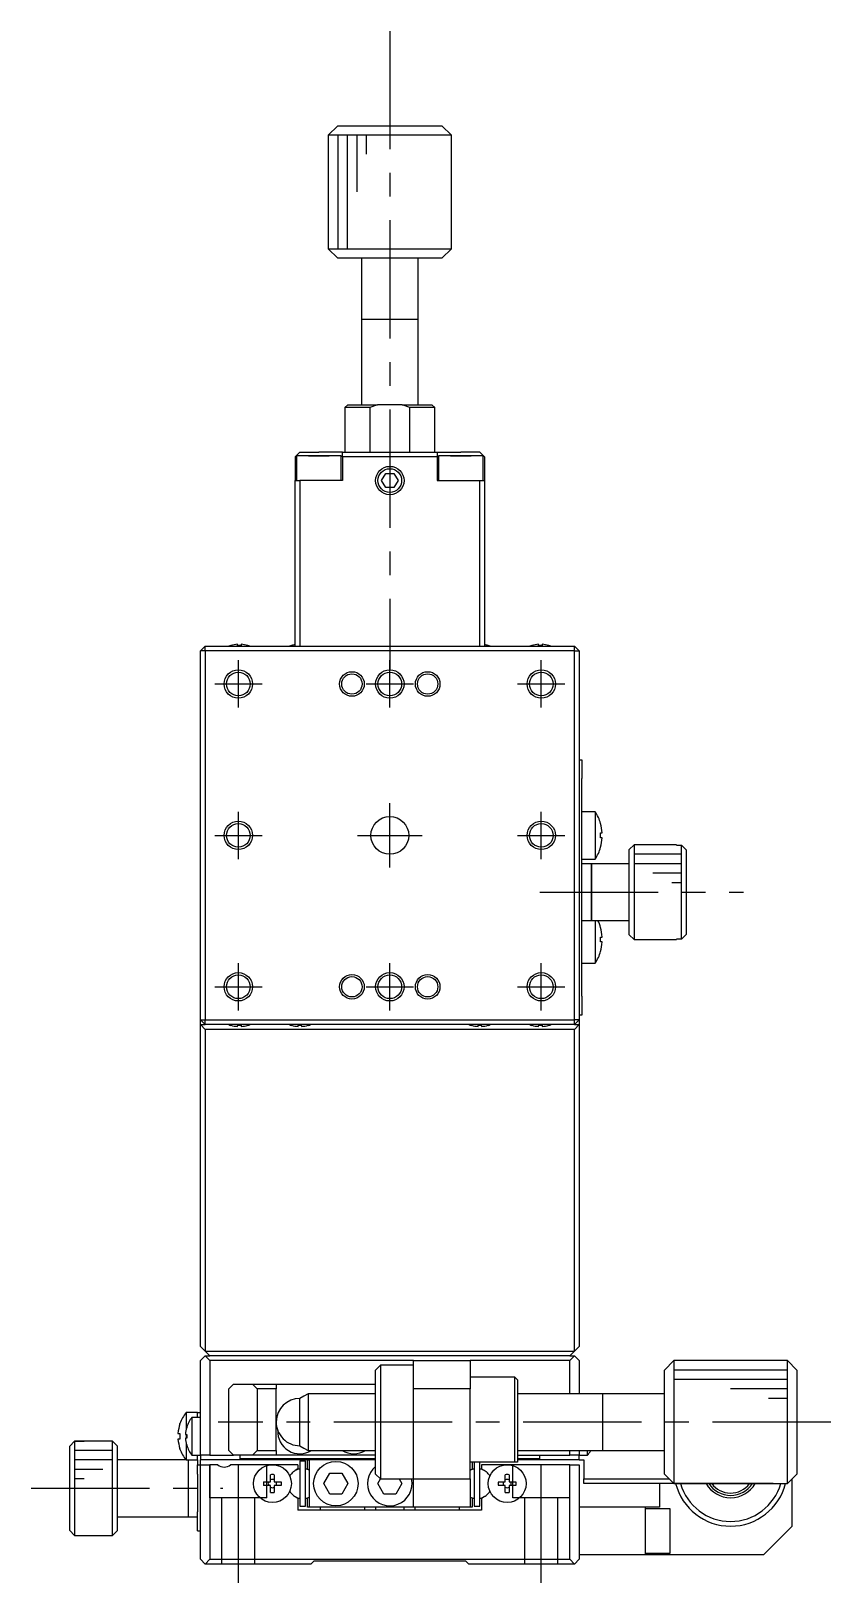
# Model space of a CAD drawing. Extents: x -225 to 351, y 75 to 576.
# Drawn here: x -40 to 44.5, y 88.5 to 252.5 of the extents above; entities that cross this region are included whole.
import ezdxf

# ---------------------------------------------------------------- set-up
doc = ezdxf.new("R2010")
doc.units = 0
doc.header["$LTSCALE"] = 10
doc.linetypes.add('CENTER', pattern=[2, 1.25, -0.25, 0.25, -0.25])
doc.linetypes.add('DASHED', pattern=[3.5, 2, -1.5])
doc.layers.get('0').update_dxf_attribs({"linetype": 'CONTINUOUS'})
doc.layers.add('CENTER', color=1, linetype='CENTER')

msp = doc.modelspace()

# ---------------------------------------------------------------- linework, layer by layer
at = {"color": 7, "linetype": 'CONTINUOUS'}
for p, q in [((-7.580322, 242.499763), (-8.580322, 241.499763)), ((4.419678, 241.499763), (-8.580322, 241.499763)), ((-8.580322, 241.499763), (-8.580322, 229.499763)), ((-7.580322, 242.499763), (3.419678, 242.499763)), ((4.419678, 241.499763), (3.419678, 242.499763)), ((4.419678, 229.499763), (4.419678, 241.499763)), ((-8.580322, 229.499763), (-8.580055, 229.499763)), ((-8.580322, 229.499763), (-7.580322, 228.499763)), ((-8.580055, 229.499763), (4.419678, 229.499763)), ((-5.080322, 228.499763), (-7.580322, 228.499763)), ((3.419678, 228.499763), (-7.580096, 228.499763)), ((0.919678, 228.499763), (-5.080322, 228.499763)), ((-5.080322, 228.499763), (-5.080322, 221.999763)), ((0.919678, 228.499763), (-5.080199, 228.499763)), ((3.419678, 228.499763), (0.919678, 228.499763)), ((0.919678, 221.999763), (0.919678, 228.499763)), ((3.419678, 228.499763), (4.419678, 229.499763)), ((-5.080322, 222.004763), (-5.080322, 221.999763)), ((-5.080322, 221.999763), (-5.080322, 212.999782)), ((-5.080322, 221.999763), (-5.080322, 221.994763)), ((0.919678, 221.999763), (0.919678, 222.004763)), ((0.919678, 212.999782), (0.919678, 221.999763)), ((0.919678, 221.994763), (0.919678, 221.999763)), ((-6.530322, 212.999763), (-6.830322, 212.699763)), ((-4.201642, 212.699763), (-6.830322, 212.699763)), ((-6.830322, 212.699763), (-6.830322, 207.999763)), ((-6.530322, 212.999763), (-3.399413, 212.999763)), ((-3.399413, 212.999763), (-4.201642, 212.699763)), ((-4.201642, 212.699763), (-4.201642, 207.999763)), ((-0.761231, 212.999763), (-3.399413, 212.999763)), ((0.040998, 212.699763), (-0.761231, 212.999763)), ((-0.761231, 212.999763), (2.369678, 212.999763)), ((2.669678, 212.699763), (0.040998, 212.699763)), ((0.040998, 207.999763), (0.040998, 212.699763)), ((2.669678, 212.699763), (2.369678, 212.999763)), ((2.669678, 207.999763), (2.669678, 212.699763)), ((-11.580322, 207.999763), (-12.080322, 207.499763)), ((-12.080322, 207.499763), (-12.080322, 204.999763)), ((-7.230322, 207.599763), (-11.930322, 207.599763)), ((-7.230322, 207.599763), (-11.930322, 207.599763)), ((-11.930322, 207.599763), (-11.930322, 204.999763)), ((-11.580322, 207.999763), (-9.580322, 207.999763)), ((-10.680322, 207.599763), (-9.580322, 207.599763)), ((-9.580322, 207.599763), (-10.680322, 207.599763)), ((-7.080322, 207.999763), (-9.580322, 207.999763)), ((-8.480322, 207.599763), (-9.580322, 207.599763)), ((-9.580322, 207.599763), (-8.480322, 207.599763)), ((-7.230322, 204.999763), (-7.230322, 207.599763)), ((-7.080322, 207.499763), (-7.080322, 207.999763)), ((-7.080322, 207.999763), (2.919678, 207.999763)), ((-7.080322, 207.499763), (-7.080322, 204.999763)), ((2.919678, 207.499763), (-7.080322, 207.499763)), ((2.919678, 207.999763), (2.919678, 207.499763)), ((2.919678, 207.999763), (5.419678, 207.999763)), ((2.919678, 207.499763), (2.919678, 204.999763)), ((7.769678, 207.599763), (3.069678, 207.599763)), ((7.769678, 207.599763), (3.069678, 207.599763)), ((3.069678, 207.599763), (3.069678, 204.999763)), ((4.319678, 207.599763), (5.419678, 207.599763)), ((5.419678, 207.599763), (4.319678, 207.599763)), ((7.419678, 207.999763), (5.419678, 207.999763)), ((6.519678, 207.599763), (5.419678, 207.599763)), ((5.419678, 207.599763), (6.519678, 207.599763)), ((7.919678, 207.499763), (7.419678, 207.999763)), ((7.769678, 204.999763), (7.769678, 207.599763)), ((7.919678, 207.499763), (7.919678, 204.999763)), ((-2.946347, 204.999763), (-2.513335, 205.749763)), ((-2.513335, 205.749763), (-1.647309, 205.749763)), ((-1.647309, 205.749763), (-1.214297, 204.999763)), ((-12.080322, 187.499763), (-12.080322, 204.999763)), ((-12.080322, 204.999763), (-11.580322, 204.999763)), ((-11.580322, 204.999763), (-11.580322, 187.499763)), ((-7.080322, 204.999763), (-11.580322, 204.999763)), ((-2.513335, 204.249763), (-2.946347, 204.999763)), ((-1.647309, 204.249763), (-2.513335, 204.249763)), ((-1.214297, 204.999763), (-1.647309, 204.249763)), ((2.919678, 204.999763), (7.419678, 204.999763)), ((7.419678, 187.499763), (7.419678, 204.999763)), ((7.419678, 204.999763), (7.919678, 204.999763)), ((7.919678, 204.999763), (7.919678, 187.499763)), ((-21.580322, 187.499763), (-22.080322, 186.999763)), ((-22.080322, 147.999763), (-22.080322, 186.999763)), ((-21.580322, 186.999763), (-22.080322, 186.999763)), ((-21.580322, 186.999763), (-21.580322, 187.499763)), ((-21.580322, 187.499763), (-11.580322, 187.499763)), ((-21.580322, 186.999763), (-21.580322, 147.999763)), ((17.419678, 186.999763), (-21.580322, 186.999763)), ((-18.866683, 187.569285), (-18.868938, 187.573907)), ((-18.866683, 187.569285), (-18.868938, 187.573907)), ((-18.160322, 187.569285), (-18.160322, 187.689622)), ((-17.800322, 187.569285), (-18.160322, 187.569285)), ((-17.800322, 187.689622), (-17.800322, 187.569285)), ((-17.091706, 187.573907), (-17.09396, 187.569285)), ((-17.091706, 187.573907), (-17.09396, 187.569285)), ((-12.466683, 187.569285), (-12.468938, 187.573907)), ((-12.466683, 187.569285), (-12.468938, 187.573907)), ((-11.580322, 187.499763), (7.419678, 187.499763)), ((-11.580322, 187.499763), (7.419678, 187.499763)), ((7.419678, 187.499763), (17.419678, 187.499763)), ((8.308294, 187.573907), (8.30604, 187.569285)), ((8.308294, 187.573907), (8.30604, 187.569285)), ((12.933317, 187.569285), (12.931062, 187.573907)), ((12.933317, 187.569285), (12.931062, 187.573907)), ((13.639678, 187.569285), (13.639678, 187.689622)), ((13.999678, 187.569285), (13.639678, 187.569285)), ((13.999678, 187.689622), (13.999678, 187.569285)), ((14.708294, 187.573907), (14.70604, 187.569285)), ((14.708294, 187.573907), (14.70604, 187.569285)), ((17.419678, 186.999763), (17.419678, 187.499763)), ((17.919678, 186.999763), (17.419678, 187.499763)), ((17.419678, 147.999763), (17.419678, 186.999763)), ((17.419678, 186.999763), (17.919678, 186.999763)), ((17.919678, 186.999763), (17.919678, 147.999763)), ((17.919678, 175.499763), (18.219678, 175.499763)), ((18.219678, 175.499763), (18.219678, 173.499763)), ((18.219678, 168.574763), (18.219678, 173.499763)), ((19.611335, 169.999763), (18.219678, 169.999763)), ((19.611335, 169.999763), (19.611335, 164.999763)), ((18.219678, 166.424763), (18.219678, 168.574763)), ((20.182259, 168.758353), (20.189114, 168.761696)), ((20.182259, 168.758353), (20.189114, 168.761696)), ((20.182259, 167.759763), (20.354631, 167.759763)), ((20.182259, 167.239763), (20.182259, 167.759763)), ((18.219678, 163.074763), (18.219678, 166.424763)), ((20.354631, 167.239763), (20.182259, 167.239763)), ((20.189114, 166.23783), (20.182259, 166.241174)), ((20.189114, 166.23783), (20.182259, 166.241174)), ((23.719678, 166.499763), (23.219678, 165.999763)), ((23.219678, 156.999763), (23.219678, 165.999763)), ((23.719678, 166.499763), (23.719678, 156.499763)), ((28.219678, 166.499763), (23.719678, 166.499763)), ((28.219678, 166.499763), (28.219678, 166.483737)), ((28.219678, 166.483737), (28.719678, 166.483737)), ((28.719678, 156.515789), (28.719678, 166.483737)), ((28.719678, 166.483737), (29.219678, 165.98195)), ((29.219678, 165.98195), (29.219678, 157.017576)), ((18.219678, 164.999763), (19.611335, 164.999763)), ((19.219678, 164.499763), (18.219678, 164.499763)), ((19.219678, 164.499763), (19.219678, 158.499763)), ((19.219678, 158.499763), (19.219678, 164.499763)), ((23.219678, 164.499763), (19.219678, 164.499763)), ((18.219678, 160.924763), (18.219678, 163.074763)), ((18.219678, 157.574763), (18.219678, 160.924763)), ((18.219678, 158.499763), (19.219678, 158.499763)), ((18.219678, 155.424763), (18.219678, 157.574763)), ((19.219678, 158.499763), (23.219678, 158.499763)), ((19.611335, 158.499763), (19.611335, 153.999763)), ((20.182259, 157.758353), (20.189114, 157.761696)), ((20.182259, 157.758353), (20.189114, 157.761696)), ((20.182259, 156.759763), (20.354631, 156.759763)), ((20.182259, 156.239763), (20.182259, 156.759763)), ((20.354631, 156.239763), (20.182259, 156.239763)), ((23.219678, 156.999763), (23.719678, 156.499763)), ((23.719678, 156.499763), (28.219678, 156.499763)), ((28.719678, 156.515789), (28.219678, 156.515789)), ((28.219678, 156.515789), (28.219678, 156.499763)), ((29.219678, 157.017576), (28.719678, 156.515789)), ((18.219678, 150.499763), (18.219678, 155.424763)), ((20.189114, 155.23783), (20.182259, 155.241174)), ((20.189114, 155.23783), (20.182259, 155.241174)), ((18.219678, 153.999763), (19.611335, 153.999763)), ((18.219678, 150.499763), (18.219678, 148.499763)), ((-22.080322, 147.999763), (-21.580322, 147.999763)), ((-22.080322, 147.999763), (-21.580322, 147.499763)), ((-22.080322, 147.499763), (-22.080322, 147.999763)), ((-21.580322, 147.999763), (17.419678, 147.999763)), ((-21.580322, 147.499763), (-21.580322, 147.999763)), ((17.419678, 147.499763), (17.419678, 147.999763)), ((17.919678, 147.999763), (17.419678, 147.999763)), ((17.419678, 147.499763), (17.919678, 147.999763)), ((18.219678, 148.499763), (17.919678, 148.499763)), ((17.919678, 147.999763), (17.919678, 147.499763)), ((-22.080322, 113.499763), (-22.080322, 147.499763)), ((-22.080322, 147.499763), (-21.580322, 146.999763)), ((-22.080322, 147.499763), (-21.580322, 147.499763)), ((17.419678, 147.499763), (-21.580322, 147.499763)), ((-21.580322, 146.999763), (-21.580322, 112.999763)), ((17.419678, 146.999763), (-21.580322, 146.999763)), ((-18.868938, 147.425619), (-18.866683, 147.430241)), ((-18.868938, 147.425619), (-18.866683, 147.430241)), ((-18.160322, 147.430241), (-17.800322, 147.430241)), ((-18.160322, 147.309904), (-18.160322, 147.430241)), ((-17.800322, 147.430241), (-17.800322, 147.309904)), ((-17.09396, 147.430241), (-17.091706, 147.425619)), ((-17.09396, 147.430241), (-17.091706, 147.425619)), ((-12.468938, 147.425619), (-12.466683, 147.430241)), ((-12.468938, 147.425619), (-12.466683, 147.430241)), ((-11.760322, 147.430241), (-11.400322, 147.430241)), ((-11.760322, 147.309904), (-11.760322, 147.430241)), ((-11.400322, 147.430241), (-11.400322, 147.309904)), ((-10.69396, 147.430241), (-10.691706, 147.425619)), ((-10.69396, 147.430241), (-10.691706, 147.425619)), ((6.531062, 147.425619), (6.533317, 147.430241)), ((6.531062, 147.425619), (6.533317, 147.430241)), ((7.239678, 147.430241), (7.599678, 147.430241)), ((7.239678, 147.309904), (7.239678, 147.430241)), ((7.599678, 147.430241), (7.599678, 147.309904)), ((8.30604, 147.430241), (8.308294, 147.425619)), ((8.30604, 147.430241), (8.308294, 147.425619)), ((12.931062, 147.425619), (12.933317, 147.430241)), ((12.931062, 147.425619), (12.933317, 147.430241)), ((13.639678, 147.430241), (13.999678, 147.430241)), ((13.639678, 147.309904), (13.639678, 147.430241)), ((13.999678, 147.430241), (13.999678, 147.309904)), ((14.70604, 147.430241), (14.708294, 147.425619)), ((14.70604, 147.430241), (14.708294, 147.425619)), ((17.419678, 147.499763), (17.919678, 147.499763)), ((17.419678, 146.999763), (17.919678, 147.499763)), ((17.419678, 112.999763), (17.419678, 146.999763)), ((17.919678, 147.499763), (17.919678, 113.499763)), ((-21.580322, 112.999763), (-22.080322, 113.499763)), ((17.919678, 113.499763), (17.419678, 112.999763)), ((-22.080322, 111.999763), (-21.580322, 112.499763)), ((-22.080322, 101.999763), (-22.080322, 111.999763)), ((-21.580322, 112.999763), (17.419678, 112.999763)), ((-21.080322, 112.499763), (-21.580322, 112.999763)), ((-21.580322, 112.499763), (-21.080322, 111.999763)), ((-21.580322, 112.499763), (-21.080322, 112.499763)), ((16.919678, 112.499763), (-21.080322, 112.499763)), ((-21.080322, 111.999763), (-21.080322, 101.999763)), ((0.419678, 111.999763), (-21.080322, 111.999763)), ((0.419678, 111.999763), (6.419678, 111.999763)), ((0.419678, 108.999763), (0.419678, 111.999763)), ((16.919678, 111.999763), (6.419678, 111.999763)), ((6.419678, 111.999763), (6.419678, 108.999763)), ((17.419678, 112.999763), (16.919678, 112.499763)), ((16.919678, 112.499763), (17.419678, 112.499763)), ((16.919678, 111.999763), (17.419678, 112.499763)), ((16.919678, 108.499763), (16.919678, 111.999763)), ((17.419678, 112.499763), (17.919678, 111.999763)), ((17.919678, 111.999763), (17.919678, 108.499763)), ((27.919678, 111.999763), (26.919678, 110.999763)), ((27.919678, 111.999763), (27.919678, 105.440895)), ((39.919678, 111.999763), (27.919678, 111.999763)), ((39.919678, 98.999763), (39.919678, 111.999763)), ((40.919678, 110.999763), (39.919678, 111.999763)), ((-3.080322, 111.499763), (-3.580322, 110.999763)), ((-3.580322, 99.999763), (-3.580322, 110.999763)), ((-3.080322, 111.499763), (-3.080322, 99.499763)), ((0.419678, 111.499763), (-3.080322, 111.499763)), ((11.119678, 110.249763), (6.419678, 110.249763)), ((11.119678, 101.249763), (11.119678, 110.249763)), ((11.419678, 109.949763), (11.119678, 110.249763)), ((11.419678, 109.949763), (11.419678, 101.249763)), ((26.919678, 105.449952), (26.919678, 110.999763)), ((40.919678, 110.999763), (40.919678, 99.999763)), ((-18.580322, 109.499763), (-19.080322, 108.999763)), ((-19.080322, 102.699768), (-19.080322, 108.999763)), ((-18.580322, 109.499763), (-16.580322, 109.499763)), ((-16.080322, 108.999763), (-16.580322, 109.499763)), ((-16.580322, 109.499763), (-14.080322, 109.499763)), ((-16.080322, 108.999763), (-16.080322, 102.499763)), ((-14.080322, 108.999763), (-16.080322, 108.999763)), ((-14.080322, 109.499763), (-14.080322, 108.999763)), ((-14.080322, 109.499763), (-3.580322, 109.499763)), ((-14.080322, 102.499763), (-14.080322, 108.999763)), ((-11.147309, 108.249763), (-11.580322, 107.999763)), ((-10.714297, 108.499763), (-11.147309, 108.249763)), ((-10.714297, 108.499763), (-10.714297, 105.472593)), ((-3.580322, 108.499763), (-10.714297, 108.499763)), ((6.419678, 108.999763), (0.419678, 108.999763)), ((0.419678, 99.499763), (0.419678, 108.999763)), ((6.419678, 99.499763), (6.419678, 108.999763)), ((20.419678, 108.499763), (11.419678, 108.499763)), ((20.419678, 108.499763), (20.414678, 108.499763)), ((26.919678, 108.499763), (20.419678, 108.499763)), ((20.424678, 108.499763), (20.419678, 108.499763)), ((-11.580322, 105.477122), (-11.580322, 107.999763)), ((-24.245516, 105.349763), (-24.245521, 105.316008)), ((-24.24551, 105.316008), (-24.245516, 105.349763)), ((-23.602713, 106.499763), (-23.602758, 104.670875)), ((-22.380322, 106.499763), (-23.602713, 106.499763)), ((-22.978321, 105.999763), (-22.978321, 101.999763)), ((-22.080322, 105.999763), (-22.978321, 105.999763)), ((-22.380322, 106.499763), (-22.080322, 106.499763)), ((-22.380322, 105.999763), (-22.380322, 106.499763)), ((-11.580322, 102.999763), (-11.580322, 105.477122)), ((-10.714297, 105.472593), (-10.714297, 102.499763)), ((26.919678, 99.999763), (26.919678, 105.449952)), ((27.919678, 105.440895), (27.919678, 98.999763)), ((-35.880322, 102.971888), (-35.380322, 103.47469)), ((-35.380322, 103.474711), (-34.380322, 103.474711)), ((-35.380322, 103.47469), (-35.380322, 93.524815)), ((-34.380322, 103.47469), (-35.380322, 103.47469)), ((-34.380322, 103.499763), (-34.380322, 103.47469)), ((-31.380322, 103.499763), (-34.380322, 103.499763)), ((-31.380322, 93.499763), (-31.380322, 103.499763)), ((-30.880322, 102.999763), (-31.380322, 103.499763)), ((-24.457656, 104.299763), (-24.245541, 104.299763)), ((-24.245541, 103.699763), (-24.457656, 103.699763)), ((-24.245541, 104.299763), (-24.245541, 103.699763)), ((-23.667797, 104.199763), (-23.536054, 104.199763)), ((-23.536054, 103.799763), (-23.667797, 103.799763)), ((-23.60276, 104.199763), (-23.60276, 103.799763)), ((-23.602758, 103.328652), (-23.602713, 101.499763)), ((-23.536054, 104.949763), (-23.536054, 104.928472)), ((-23.536054, 104.199763), (-23.536054, 103.799763)), ((-35.880322, 94.027616), (-35.880322, 102.971888)), ((-30.880322, 102.999763), (-30.880322, 93.999763)), ((-24.245521, 102.683518), (-24.245516, 102.649763)), ((-24.245516, 102.649763), (-24.24551, 102.683518)), ((-23.536054, 103.071054), (-23.536054, 103.049763)), ((-22.978321, 101.999763), (-22.080322, 101.999763)), ((-22.380322, 101.499763), (-22.380322, 101.999763)), ((-22.080322, 101.999763), (-22.080322, 101.499763)), ((-21.080322, 101.999763), (-22.080322, 101.999763)), ((-21.080322, 101.999763), (-18.580322, 101.999763)), ((-19.080322, 102.499763), (-19.080322, 102.699768)), ((-19.080322, 102.499763), (-18.580322, 101.999763)), ((-16.580322, 101.999763), (-18.580322, 101.999763)), ((-17.880322, 101.599763), (-17.880322, 101.999763)), ((-16.580322, 101.999763), (-16.080322, 102.499763)), ((-14.080322, 101.999763), (-16.580322, 101.999763)), ((-16.080322, 102.499763), (-14.080322, 102.499763)), ((-14.080322, 102.499763), (-14.080322, 101.999763)), ((-3.580322, 101.999763), (-14.080322, 101.999763)), ((-11.580322, 102.999763), (-11.147309, 102.749763)), ((-11.147309, 102.749763), (-10.714297, 102.499763)), ((-10.714297, 102.499763), (-3.580322, 102.499763)), ((11.419678, 102.499763), (20.419678, 102.499763)), ((11.419678, 101.999763), (16.919678, 101.999763)), ((13.719678, 101.999763), (13.719678, 101.599763)), ((16.919678, 101.999763), (16.919678, 102.499763)), ((17.919678, 101.999763), (16.919678, 101.999763)), ((17.919678, 102.499763), (17.919678, 101.999763)), ((17.919678, 101.499763), (17.919678, 101.999763)), ((17.919678, 101.999763), (18.817677, 101.999763)), ((18.817677, 101.999763), (18.817677, 102.499763)), ((20.414678, 102.499763), (20.419678, 102.499763)), ((20.419678, 102.499763), (26.919678, 102.499763)), ((20.419678, 102.499763), (20.424678, 102.499763)), ((-23.602713, 101.499763), (-30.880322, 101.499763)), ((-23.602713, 101.499763), (-22.380322, 101.499763)), ((-23.380322, 101.499763), (-23.380322, 95.499763)), ((-23.380322, 101.499763), (-23.380322, 95.499763)), ((-22.380322, 101.499763), (-22.380322, 100.999763)), ((-22.380322, 100.999763), (-22.080322, 100.999763)), ((-22.380322, 99.999763), (-22.380322, 100.999763)), ((-22.080322, 100.999763), (-22.080322, 101.499763)), ((-10.780322, 101.499763), (-22.080322, 101.499763)), ((-22.080322, 90.999763), (-22.080322, 100.999763)), ((-22.080322, 100.999763), (-21.080322, 100.999763)), ((-21.080322, 100.999763), (-21.080322, 90.999763)), ((-20.24176, 100.999763), (-21.080322, 100.999763)), ((-14.480322, 100.999763), (-18.918884, 100.999763)), ((-3.580322, 101.599763), (-17.880322, 101.599763)), ((-11.780322, 100.999763), (-14.480322, 100.999763)), ((-11.780322, 100.544175), (-12.074072, 100.374578)), ((-11.780322, 100.999763), (-11.780322, 100.544175)), ((-11.580322, 101.399763), (-11.580322, 96.599763)), ((-11.580322, 101.399763), (-10.980322, 101.399763)), ((-11.580322, 101.399763), (-10.980322, 101.399763)), ((-10.980322, 96.599763), (-10.980322, 101.399763)), ((-10.780322, 100.544175), (-10.780322, 101.499763)), ((-10.780322, 101.499763), (-10.580322, 101.499763)), ((-10.780322, 100.544175), (-10.580322, 100.428705)), ((-10.580322, 96.499763), (-10.580322, 101.499763)), ((-8.380322, 101.499763), (-10.580322, 101.499763)), ((-9.050493, 98.999762), (-8.415408, 100.099763)), ((-8.415408, 100.099763), (-7.145237, 100.099763)), ((-5.780322, 101.499763), (-8.380322, 101.499763)), ((-7.145237, 100.099763), (-6.510151, 98.999764)), ((-3.580322, 101.499763), (-5.780322, 101.499763)), ((11.119678, 101.249763), (6.419678, 101.249763)), ((6.419678, 100.428705), (6.619678, 100.544175)), ((6.619678, 101.249763), (6.619678, 100.544175)), ((6.819678, 101.249763), (6.819678, 96.599763)), ((7.419678, 96.599763), (7.419678, 101.249763)), ((7.619678, 100.999763), (7.619678, 100.544175)), ((10.319678, 100.999763), (7.619678, 100.999763)), ((7.619678, 100.544175), (7.913428, 100.374578)), ((16.919678, 100.999763), (10.319678, 100.999763)), ((11.419678, 101.249763), (11.119678, 101.249763)), ((13.719678, 101.599763), (11.419678, 101.599763)), ((17.919678, 101.499763), (11.419678, 101.499763)), ((16.919678, 90.999763), (16.919678, 100.999763)), ((16.919678, 100.999763), (17.919678, 100.999763)), ((17.919678, 101.499763), (18.419678, 101.499763)), ((17.919678, 100.999763), (17.919678, 90.999763)), ((18.419678, 101.499763), (18.419678, 99.499763)), ((-22.380322, 99.999763), (-22.380322, 95.999763)), ((-15.409031, 99.199763), (-14.680322, 99.199763)), ((-14.680322, 98.799763), (-15.409031, 98.799763)), ((-14.680322, 99.199763), (-14.680322, 99.928472)), ((-14.680322, 98.071054), (-14.680322, 98.799763)), ((-14.280322, 99.928472), (-14.280322, 99.199763)), ((-14.280322, 99.199763), (-13.551613, 99.199763)), ((-14.280322, 98.799763), (-14.280322, 98.071054)), ((-13.551613, 98.799763), (-14.280322, 98.799763)), ((-8.415407, 97.899763), (-9.050493, 98.999762)), ((-6.510151, 98.999764), (-7.145236, 97.899763)), ((-3.580322, 99.999763), (-3.080322, 99.499763)), ((-3.350493, 98.999762), (-3.061817, 99.499763)), ((-2.715407, 97.899763), (-3.350493, 98.999762)), ((-3.080322, 99.499763), (0.419678, 99.499763)), ((-0.810151, 98.999764), (-1.445236, 97.899763)), ((-1.098826, 99.499763), (-0.810151, 98.999764)), ((0.419678, 99.499763), (6.419678, 99.499763)), ((0.419678, 96.499763), (0.419678, 99.499763)), ((6.419678, 99.499763), (6.419678, 96.499763)), ((9.390969, 99.199763), (10.119678, 99.199763)), ((10.119678, 98.799763), (9.390969, 98.799763)), ((10.119678, 99.199763), (10.119678, 99.928472)), ((10.119678, 98.071054), (10.119678, 98.799763)), ((10.519678, 99.928472), (10.519678, 99.199763)), ((10.519678, 99.199763), (11.248387, 99.199763)), ((10.519678, 98.799763), (10.519678, 98.071054)), ((11.248387, 98.799763), (10.519678, 98.799763)), ((18.419678, 99.499763), (27.419678, 99.499763)), ((18.419678, 98.999763), (18.419678, 99.499763)), ((27.919678, 98.999763), (18.419678, 98.999763)), ((26.419678, 98.999763), (26.419678, 96.499763)), ((26.919678, 99.999763), (27.919678, 98.999763)), ((36.419678, 98.999763), (27.919678, 98.999763)), ((27.919678, 98.999763), (39.919678, 98.999763)), ((38.419678, 98.999763), (36.419678, 98.999763)), ((39.919678, 98.999763), (40.919678, 99.999763)), ((40.419678, 94.499763), (40.419678, 99.499763)), ((-12.074072, 97.624948), (-11.780322, 97.455351)), ((-11.780322, 97.455351), (-11.780322, 96.199763)), ((-10.580322, 97.570821), (-10.780322, 97.455351)), ((-10.780322, 96.499763), (-10.780322, 97.455351)), ((-7.145236, 97.899763), (-8.415407, 97.899763)), ((-1.445236, 97.899763), (-2.715407, 97.899763)), ((6.619678, 97.455351), (6.419678, 97.570821)), ((6.619678, 97.455351), (6.619678, 96.499763)), ((7.913428, 97.624948), (7.619678, 97.455351)), ((7.619678, 97.455351), (7.619678, 96.199763)), ((-30.880322, 95.499763), (-23.380322, 95.499763)), ((-23.380322, 95.499763), (-22.380322, 95.499763)), ((-22.380322, 93.999763), (-22.380322, 95.999763)), ((7.619678, 96.199763), (-11.780322, 96.199763)), ((-11.580322, 96.599763), (-10.980322, 96.599763)), ((-10.580322, 96.499763), (-10.780322, 96.499763)), ((0.419678, 96.499763), (-10.580322, 96.499763)), ((-9.430322, 96.499763), (-9.430322, 96.199763)), ((-4.730322, 96.199763), (-4.730322, 96.499763)), ((-3.580322, 96.499763), (-3.580322, 96.199763)), ((-0.580322, 96.199763), (-0.580322, 96.499763)), ((6.419678, 96.499763), (0.419678, 96.499763)), ((0.569678, 96.499763), (0.569678, 96.199763)), ((5.269678, 96.199763), (5.269678, 96.499763)), ((6.619678, 96.499763), (6.419678, 96.499763)), ((6.819678, 96.599763), (7.419678, 96.599763)), ((24.919678, 96.499763), (17.919678, 96.499763)), ((24.919678, 91.499763), (24.919678, 96.499763)), ((26.419678, 96.499763), (24.919678, 96.499763)), ((27.519678, 96.349763), (24.919678, 96.349763)), ((27.519678, 93.999747), (27.519678, 96.349763)), ((-35.380322, 93.524815), (-35.880322, 94.027616)), ((-35.380322, 93.524815), (-34.380322, 93.524815)), ((-34.380322, 93.524815), (-34.380322, 93.499763)), ((-34.380322, 93.499763), (-31.380322, 93.499763)), ((-31.380322, 93.499763), (-30.880322, 93.999763)), ((-22.380322, 93.999763), (-22.080322, 93.999763)), ((27.519678, 91.649763), (27.519678, 93.999747)), ((37.419678, 91.499763), (40.419678, 94.499763)), ((-21.580322, 90.499763), (-22.080322, 90.999763)), ((-21.080322, 90.999763), (-21.580322, 90.499763)), ((-10.430322, 90.499763), (-21.580322, 90.499763)), ((-21.080322, 90.999763), (16.919678, 90.999763)), ((-10.430322, 90.499763), (-10.080322, 90.849763)), ((-10.080322, 90.849763), (-3.380317, 90.849763)), ((-3.380317, 90.849763), (-0.780327, 90.849763)), ((-0.780327, 90.849763), (5.919678, 90.849763)), ((5.919678, 90.849763), (6.269678, 90.499763)), ((17.419678, 90.499763), (6.269678, 90.499763)), ((17.419678, 90.499763), (16.919678, 90.999763)), ((17.919678, 90.999763), (17.419678, 90.499763)), ((17.919678, 91.499763), (24.919678, 91.499763)), ((24.919678, 91.649763), (27.519678, 91.649763)), ((24.919678, 91.499763), (37.419678, 91.499763))]:
    msp.add_line(p, q, dxfattribs=at)
at = {"color": 3, "linetype": 'CONTINUOUS'}
for p, q in [((-7.580322, 241.499763), (-7.580322, 229.499763)), ((-6.580322, 241.499763), (-6.580322, 229.499763)), ((-5.580322, 241.499763), (-5.580322, 235.499763)), ((-4.580322, 241.499763), (-4.580322, 239.499763)), ((-5.078483, 221.999763), (-5.080327, 221.999763)), ((0.919683, 221.999763), (-5.078483, 221.999763)), ((28.719678, 165.499763), (23.719678, 165.499763)), ((28.719678, 164.499763), (23.719678, 164.499763)), ((28.719678, 163.499763), (25.719678, 163.499763)), ((28.719678, 162.499763), (27.719678, 162.499763)), ((39.919678, 110.999763), (27.919678, 110.999763)), ((39.919678, 109.999763), (27.919678, 109.999763)), ((20.419678, 105.572619), (20.419678, 108.499768)), ((39.919678, 108.999763), (33.919678, 108.999763)), ((39.919678, 107.999763), (37.919678, 107.999763)), ((20.419678, 105.499763), (20.419678, 105.572619)), ((20.419678, 105.372573), (20.419678, 105.499763)), ((20.419678, 102.499758), (20.419678, 105.372573)), ((-31.380322, 102.499763), (-35.380322, 102.499763)), ((-31.380322, 101.499763), (-35.380322, 101.499763)), ((-32.380322, 100.499763), (-35.380322, 100.499763)), ((-34.380322, 99.499763), (-35.380322, 99.499763))]:
    msp.add_line(p, q, dxfattribs=at)
at = {"color": 3, "linetype": 'DASHED'}
for p, q in [((-21.080322, 97.499763), (-21.080322, 100.999763)), ((-15.080322, 97.499763), (-15.080322, 100.999763)), ((10.919678, 97.499763), (10.919678, 100.999763)), ((16.919678, 97.499763), (16.919678, 100.999763)), ((-15.080322, 97.499763), (-21.080322, 97.499763)), ((-19.830322, 90.499763), (-19.830322, 97.499763)), ((-16.330322, 90.499763), (-16.330322, 97.499763)), ((16.919678, 97.499763), (10.919678, 97.499763)), ((12.169678, 90.499763), (12.169678, 97.499763)), ((15.669678, 90.499763), (15.669678, 97.499763))]:
    msp.add_line(p, q, dxfattribs=at)
at = {"color": 3, "linetype": 'CONTINUOUS'}
for centre, radius in [((-2.080322, 204.999763), 1.5), ((-18.080322, 183.499763), 1.5), ((-6.080322, 183.499763), 1.3), ((-2.080322, 183.499763), 1.5), ((1.919678, 183.499763), 1.3), ((13.919678, 183.499763), 1.5), ((-18.080322, 167.499763), 1.5), ((13.919678, 167.499763), 1.5), ((-18.080322, 151.499763), 1.5), ((-6.080322, 151.499763), 1.3), ((-2.080322, 151.499763), 1.5), ((1.919678, 151.499763), 1.3), ((13.919678, 151.499763), 1.5)]:
    msp.add_circle(centre, radius, dxfattribs=at)
at = {"color": 7, "linetype": 'CONTINUOUS'}
for centre, radius in [((-2.080322, 204.999763), 1.25), ((-18.080322, 183.499763), 1.25), ((-6.080322, 183.499763), 1.075), ((-2.080322, 183.499763), 1.25), ((1.919678, 183.499763), 1.075), ((13.919678, 183.499763), 1.25), ((-2.080322, 167.499763), 2), ((-18.080322, 167.499763), 1.25), ((13.919678, 167.499763), 1.25), ((-18.080322, 151.499763), 1.25), ((-6.080322, 151.499763), 1.075), ((-2.080322, 151.499763), 1.25), ((1.919678, 151.499763), 1.075), ((13.919678, 151.499763), 1.25), ((-14.480322, 98.999763), 2), ((-7.780322, 98.999763), 2.35), ((10.319678, 98.999763), 2)]:
    msp.add_circle(centre, radius, dxfattribs=at)
for centre, radius, start, end in [((-17.980322, 184.499763), 3.2, 106.122533, 110.364135), ((-17.980322, 184.499763), 3.194933, 93.229709, 106.106712), ((-17.980322, 184.499763), 3.194933, 73.893288, 86.770291), ((-17.980322, 184.499763), 3.2, 69.635865, 73.877467), ((-11.580322, 184.499763), 3.2, 106.122533, 110.364135), ((-11.580322, 184.499763), 3.194933, 99.003673, 106.106712), ((7.419678, 184.499763), 3.194933, 73.893288, 80.996327), ((7.419678, 184.499763), 3.2, 69.635865, 73.877467), ((13.819678, 184.499763), 3.2, 106.122533, 110.364135), ((13.819678, 184.499763), 3.194933, 93.229709, 106.106712), ((13.819678, 184.499763), 3.194933, 73.893288, 86.770291), ((13.819678, 184.499763), 3.2, 69.635865, 73.877467), ((15.869678, 167.499763), 4.5, 16.285843, 33.748989), ((15.869678, 167.499763), 4.492483, 3.317816, 16.26943), ((15.869678, 167.499763), 4.5, 326.251011, 343.714157), ((15.869678, 167.499763), 4.492483, 343.73057, 356.682184), ((15.869678, 156.499763), 4.5, 16.285843, 26.3878), ((15.869678, 156.499763), 4.492483, 3.317816, 16.26943), ((15.869678, 156.499763), 4.492483, 343.73057, 356.682184), ((15.869678, 156.499763), 4.5, 326.251011, 343.714157), ((-17.980322, 150.499763), 3.2, 249.635865, 253.877467), ((-17.980322, 150.499763), 3.194933, 253.893288, 266.770291), ((-17.980322, 150.499763), 3.194933, 273.229709, 286.106712), ((-17.980322, 150.499763), 3.2, 286.122533, 290.364135), ((-11.580322, 150.499763), 3.2, 249.635865, 253.877467), ((-11.580322, 150.499763), 3.194933, 253.893288, 266.770291), ((-11.580322, 150.499763), 3.194933, 273.229709, 286.106712), ((-11.580322, 150.499763), 3.2, 286.122533, 290.364135), ((7.419678, 150.499763), 3.2, 249.635865, 253.877467), ((7.419678, 150.499763), 3.194933, 253.893288, 266.770291), ((7.419678, 150.499763), 3.194933, 273.229709, 286.106712), ((7.419678, 150.499763), 3.2, 286.122533, 290.364135), ((13.819678, 150.499763), 3.2, 249.635865, 253.877467), ((13.819678, 150.499763), 3.194933, 253.893288, 266.770291), ((13.819678, 150.499763), 3.194933, 273.229709, 286.106712), ((13.819678, 150.499763), 3.2, 286.122533, 290.364135), ((-11.580322, 105.499763), 2.5, 90, 178.982099), ((-20.480219, 103.999763), 3.988734, 160.731797, 175.686606), ((-20.480214, 103.999763), 4, 141.317813, 160.275366), ((-20.480322, 103.999763), 3.2, 141.317813, 162.729995), ((-11.580322, 105.499763), 2.5, 178.982099, 270), ((-20.480219, 103.999763), 3.988734, 184.313394, 199.268203), ((-20.480322, 103.999763), 3.193744, 163.094742, 176.40965), ((-20.480322, 103.999763), 3.193744, 183.59035, 196.905258), ((-11.580322, 104.499763), 2.35, 176.676199, 301.672433), ((-20.480214, 103.999763), 4, 199.724634, 218.682187), ((-20.480322, 103.999763), 3.2, 197.270005, 218.682187), ((-5.880322, 104.499763), 2.35, 238.327567, 301.672433), ((16.319678, 103.999763), 3.2, 321.317813, 332.046813), ((-19.580322, 101.749763), 1, 228.590378, 311.409622), ((-11.165417, 98.884858), 1.75, 135, 148.118467), ((-11.280321, 98.999763), 1.5875, 134.999751, 149.566818), ((-11.280322, 98.999763), 1.5875, 120, 135), ((-11.280321, 98.999763), 1.5875, 100.89309, 120.000031), ((-11.280321, 98.999763), 1.5875, 63.835856, 79.106984), ((-2.080322, 98.999763), 2.35, 129.665013, 12.284494), ((7.119679, 98.999763), 1.5875, 100.89309, 116.164224), ((7.119679, 98.999763), 1.5875, 60.000031, 79.106984), ((7.119678, 98.999763), 1.5875, 45, 60), ((7.004773, 98.884858), 1.75, 31.881533, 45), ((7.119679, 98.999763), 1.5875, 30.433263, 44.999751), ((-14.480322, 98.999763), 0.95, 167.846803, 192.153197), ((-14.480322, 98.999763), 0.435085, 152.633517, 207.366483), ((-14.480322, 98.999763), 0.95, 77.846803, 102.153197), ((-14.480322, 98.999763), 0.435085, 62.633517, 117.366483), ((-14.480322, 98.999763), 0.435085, 242.633517, 297.366483), ((-14.480322, 98.999763), 0.435085, 332.633517, 27.366483), ((-14.480322, 98.999763), 0.95, 347.846803, 12.153197), ((10.319678, 98.999763), 0.95, 167.846803, 192.153197), ((10.319678, 98.999763), 0.435085, 152.633517, 207.366483), ((10.319678, 98.999763), 0.95, 77.846803, 102.153197), ((10.319678, 98.999763), 0.435085, 62.633517, 117.366483), ((10.319678, 98.999763), 0.435085, 242.633517, 297.366483), ((10.319678, 98.999763), 0.435085, 332.633517, 27.366483), ((10.319678, 98.999763), 0.95, 347.846803, 12.153197), ((33.919678, 100.499763), 6, 194.477512, 345.522488), ((33.919678, 100.499763), 5.5, 195.82662, 344.17338), ((33.919678, 100.499763), 3, 210, 330), ((33.919678, 100.499763), 2.5, 216.869898, 269.481089), ((33.919678, 100.499763), 2.5, 269.481089, 323.130102), ((-14.480322, 98.999763), 0.95, 257.846803, 282.153197), ((-11.165417, 99.114668), 1.75, 211.881533, 225), ((-11.280321, 98.999763), 1.5875, 210.433182, 225.000249), ((-11.280322, 98.999763), 1.5875, 225, 240), ((-11.280321, 98.999763), 1.5875, 240, 259.10691), ((-11.280321, 98.999763), 1.5875, 280.893016, 296.164144), ((7.119679, 98.999763), 1.5875, 243.835776, 259.10691), ((7.119679, 98.999763), 1.5875, 280.893016, 300), ((7.119678, 98.999763), 1.5875, 300, 315), ((7.004773, 99.114668), 1.75, 315, 328.118467), ((7.119679, 98.999763), 1.5875, 315.000249, 329.566737), ((10.319678, 98.999763), 0.95, 257.846803, 282.153197)]:
    msp.add_arc(centre, radius, start, end, dxfattribs=at)
at = {"color": 3, "linetype": 'CONTINUOUS'}
for start, end in [(213.055731, 270), (270, 326.944269)]:
    msp.add_arc((33.919678, 100.499763), 2.75, start, end, dxfattribs=at)
at = {"layer": 'CENTER', "color": 1, "linetype": 'CENTER'}
for p, q in [((-2.080322, 252.499763), (-2.080322, 184.999763)), ((-18.080322, 180.999763), (-18.080322, 185.999763)), ((-2.080322, 180.999763), (-2.080322, 185.999763)), ((13.919678, 180.999763), (13.919678, 185.999763)), ((-20.580322, 183.499763), (-15.580322, 183.499763)), ((-4.580322, 183.499763), (0.419678, 183.499763)), ((11.419678, 183.499763), (16.419678, 183.499763)), ((-2.080322, 164.099763), (-2.080322, 170.899763)), ((-18.080322, 164.999763), (-18.080322, 169.999763)), ((13.919678, 164.999763), (13.919678, 169.999763)), ((-20.580322, 167.499763), (-15.580322, 167.499763)), ((-5.480322, 167.499763), (1.319678, 167.499763)), ((11.419678, 167.499763), (16.419678, 167.499763)), ((13.769678, 161.499763), (35.269678, 161.499763)), ((-18.080322, 148.999763), (-18.080322, 153.999763)), ((-2.080322, 148.999763), (-2.080322, 153.999763)), ((13.919678, 148.999763), (13.919678, 153.999763)), ((-20.580322, 151.499763), (-15.580322, 151.499763)), ((-4.580322, 151.499763), (0.419678, 151.499763)), ((11.419678, 151.499763), (16.419678, 151.499763)), ((44.519678, 105.499763), (-20.230322, 105.499763)), ((-18.080322, 88.499763), (-18.080322, 102.999763)), ((13.919678, 88.499763), (13.919678, 102.999763)), ((-39.980322, 98.499763), (-19.730322, 98.499763))]:
    msp.add_line(p, q, dxfattribs=at)

doc.saveas('drawing.dxf')
